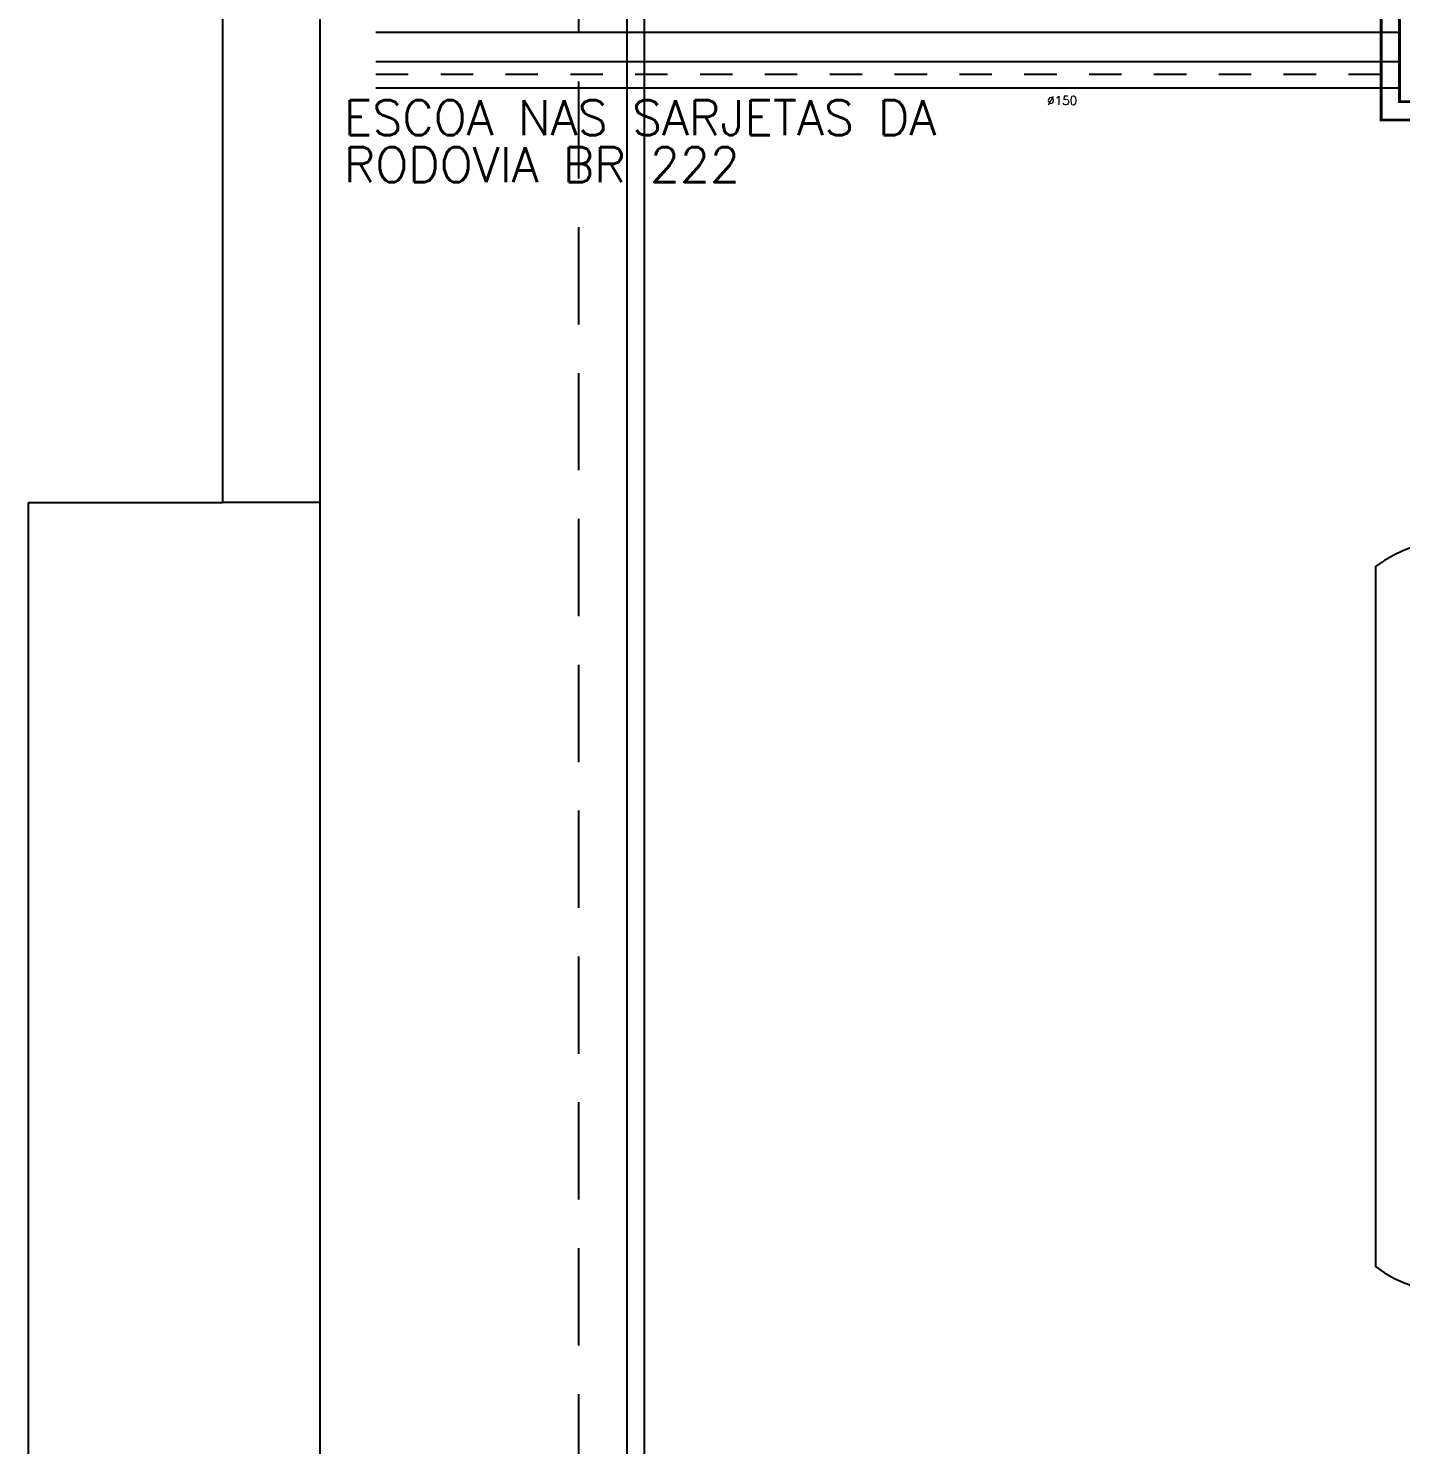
# Model space of a CAD drawing. Header units: millimetres. Extents: x 1111 to 1959, y -391 to -319.
# Drawn here: x 1516.99 to 1527.57, y -375.96 to -365.03 of the extents above; entities that cross this region are included whole.
import ezdxf
from ezdxf.enums import TextEntityAlignment as Align

# ---------------------------------------------------------------- set-up
doc = ezdxf.new("R2010")
doc.units = ezdxf.units.MM
doc.linetypes.add('DASHED', pattern=[0.75, 0.5, -0.25])
doc.linetypes.add('LS', pattern=[0.5, 0.25, -0.25])
for name, color, linetype in [('08', 8, 'Continuous'), ('AF', 5, 'Continuous'), ('CERCAD-1', 1, 'Continuous'), ('CERCAD-2', 7, 'Continuous'), ('CONEXAO_ESGOTO', 6, 'Continuous'), ('LINHA_SIMETRIA', 8, 'LS'), ('Texto-Tubos', 7, 'Continuous'), ('TigreCad', 2, 'Continuous')]:
    doc.layers.add(name, color=color, linetype=linetype)
doc.styles.add('ROMANS', font='romans')
doc.styles.add('TCTUBOS-TXT', font='txt.shx')

msp = doc.modelspace()

# ---------------------------------------------------------------- linework, layer by layer
at = {"layer": '08', "linetype": 'DASHED', "ltscale": 1.5}
msp.add_lwpolyline([(1554.985619406735, -376.1705215984871), (1554.985619406735, -378.566771598487), (1521.235619406735, -378.566771598487), (1521.235619406738, -351.566771598487), (1554.985619406738, -351.566771598487), (1554.985619406738, -353.9630215984867)], dxfattribs=at)
at = {"layer": '08'}
msp.add_lwpolyline([(1528.593119405601, -369.1842715965045, 0.3333333294355927), (1527.378119397345, -369.1842715984891), (1527.378119406165, -374.5842716051029, 0.3333333225249103), (1528.593119394269, -374.5842716089724)], format="xyb", close=True, dxfattribs=at)
at = {"layer": 'AF'}
for p, q in [((1521.606869406735, -378.1955215984868), (1521.606869406738, -351.9380215984867)), ((1521.741869406735, -378.0605215984867), (1521.741869406738, -352.0730215984868))]:
    msp.add_line(p, q, dxfattribs=at)
at = {"layer": 'CERCAD-1'}
msp.add_lwpolyline([(1582.239677956741, -390.1412439622479), (1519.239646259866, -390.1412439622479), (1519.239646259866, -347.2412223781853), (1582.239677956741, -347.2412223781853)], close=True, dxfattribs=at)
at = {"layer": 'CERCAD-2'}
for p, q in [((1518.489645882522, -368.6912331702175), (1518.489645882522, -346.4912220008426)), ((1516.989645127835, -390.8912443395907), (1516.989645127835, -368.6912331702175)), ((1516.989645127835, -368.6912331702175), (1518.489645882522, -368.6912331702175)), ((1519.239646259866, -368.6912331702175), (1518.489645882522, -368.6912331702175))]:
    msp.add_line(p, q, dxfattribs=at)
at = {"layer": 'CONEXAO_ESGOTO', "const_width": 0.02261766969, "flags": 128}
for points in [[(1527.420712794944, -365.7397862438414), (1528.554712794944, -365.7397862438414), (1528.554712794944, -364.6057862438412), (1527.420712794944, -364.6057862438412), (1527.420712794944, -365.7397862438414)], [(1527.562462794944, -365.5980362438415), (1528.412962794945, -365.5980362438415), (1528.412962794945, -364.7475362438417), (1527.562462794944, -364.7475362438417), (1527.562462794944, -365.5980362438415)]]:
    msp.add_lwpolyline(points, close=True, dxfattribs=at)
at = {"layer": 'CONEXAO_ESGOTO'}
for points in [[(1526.204503702579, -365.6631918243594, 0, 0, 0), (1525.79950370258, -365.6631918243594, 0.2187000000000001, 0, 0), (1525.313503702579, -365.6631918243594, 0, 0, 0)], [(1522.04642113465, -367.9523958838456, 0, 0, 0), (1522.04642113465, -368.3573958838445, 0.2187000000000001, 0, 0), (1522.04642113465, -368.8433958838453, 0, 0, 0)], [(1522.04642113465, -373.0111196050739, 0, 0, 0), (1522.04642113465, -373.4161196050729, 0.2187000000000001, 0, 0), (1522.04642113465, -373.9021196050737, 0, 0, 0)]]:
    msp.add_lwpolyline(points, format="xyseb", dxfattribs=at)
at = {"layer": 'LINHA_SIMETRIA'}
msp.add_line((1519.669294933618, -365.3860562750008), (1527.562462794944, -365.3860562750008), dxfattribs=at)
at = {"layer": 'TigreCad'}
for p, q in [((1527.562462794944, -365.0653888319137), (1519.669294933618, -365.0653888319137)), ((1527.562462794944, -365.2914615365919), (1519.669294933618, -365.2914615365919)), ((1527.562462794944, -365.4939615365918), (1519.669294933618, -365.4939615365918))]:
    msp.add_line(p, q, dxfattribs=at)

# ---------------------------------------------------------------- texts
at = {"layer": '08', "color": 2, "insert": (1519.421506060095, -365.587391553639), "char_height": 0.2700000000000001, "width": 4.995267226628557, "attachment_point": 1, "line_spacing_factor": 0.8009999999999999, "style": 'ROMANS'}
msp.add_mtext('ESCOA NAS SARJETAS DA RODOVIA BR 222', dxfattribs=at)
at = {"layer": 'Texto-Tubos', "style": 'TCTUBOS-TXT'}
msp.add_text('%%C150', height=0.0675, dxfattribs=at).set_placement((1524.961495022584, -365.6229661597814), align=Align.CENTER)

doc.saveas('drawing.dxf')
